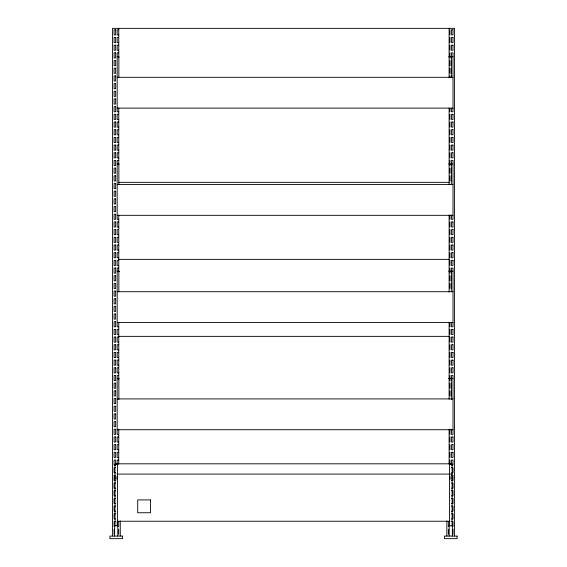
<?xml version="1.0" encoding="UTF-8"?>
<svg xmlns="http://www.w3.org/2000/svg" width="567" height="567" viewBox="0 0 567 567"><rect width="100%" height="100%" fill="white"/><g stroke="black" fill="none" stroke-linecap="round" stroke-linejoin="round"><path stroke-width="0.85" d="M118.716 29.782L117.178 29.782L117.178 34.906L118.716 34.906M118.716 37.472L117.178 37.472L117.178 42.596L118.716 42.596M118.716 45.154L117.178 45.154L117.178 50.279L118.716 50.279M118.716 52.837L117.178 52.837L117.178 111.763L118.716 111.763M117.178 56.778L118.942 56.778M448.589 56.778L453.012 56.778M117.178 77.31L453.012 77.31M117.178 108.113L453.012 108.113M118.716 114.321L117.178 114.321L117.178 119.446L118.716 119.446M118.716 122.004L117.178 122.004L117.178 127.128L118.716 127.128M118.716 129.694L117.178 129.694L117.178 134.818L118.716 134.818M118.716 137.377L117.178 137.377L117.178 142.501L118.716 142.501M118.716 145.06L117.178 145.06L117.178 150.184L118.716 150.184M118.716 152.75L117.178 152.75L117.178 157.874L118.716 157.874M118.716 160.433L117.178 160.433L117.178 219.351L118.716 219.351M117.178 163.976L118.942 163.976M448.589 163.976L453.012 163.976M118.772 182.354L449.114 182.354M117.178 184.516L453.012 184.516M117.178 215.318L453.012 215.318M118.716 221.917L117.178 221.917L117.178 227.041L118.716 227.041M118.716 229.6L117.178 229.6L117.178 234.724L118.716 234.724M118.716 237.29L117.178 237.29L117.178 242.407L118.716 242.407M118.716 244.972L117.178 244.972L117.178 250.097L118.716 250.097M118.716 252.655L117.178 252.655L117.178 257.779L118.716 257.779M118.772 259.36L449.114 259.36M118.716 260.345L117.178 260.345L117.178 265.462L118.716 265.462M118.716 268.028L117.178 268.028L117.178 326.79L118.716 326.79M117.178 271.182L118.942 271.182M448.589 271.182L453.012 271.182M118.772 271.536L119.439 271.536M117.178 291.714L453.012 291.714M117.178 322.517L453.012 322.517M118.716 329.356L117.178 329.356L117.178 334.48L118.716 334.48M118.772 336.359L449.114 336.359M118.716 337.039L117.178 337.039L117.178 342.163L118.716 342.163M118.716 344.729L117.178 344.729L117.178 349.846L118.716 349.846M118.716 352.412L117.178 352.412L117.178 357.536L118.716 357.536M118.716 360.095L117.178 360.095L117.178 365.219L118.716 365.219M118.716 367.785L117.178 367.785L117.178 372.902L118.716 372.902M118.716 375.467L117.178 375.467L117.178 434.386L118.716 434.386M117.178 378.387L118.942 378.387M448.589 378.387L453.012 378.387M117.178 398.92L453.012 398.92M117.178 429.722L453.012 429.722M118.716 436.951L117.178 436.951L117.178 442.069L118.716 442.069M118.716 444.634L117.178 444.634L117.178 449.759L118.716 449.759M118.716 452.317L117.178 452.317L117.178 457.441L118.716 457.441M118.716 460.007L117.178 460.007L117.178 464.274M115.64 463.813L452.097 463.813L452.097 525.815M452.097 464.217L449.574 464.217L449.574 525.815M115.64 465.131L114.102 465.131L114.102 460.007L115.64 460.007L115.64 464.274M451.467 465.131L453.012 465.131L453.012 460.007L451.467 460.007L451.467 464.274M115.64 467.69L114.102 467.69L114.102 472.814L115.64 472.814M451.467 467.69L453.012 467.69L453.012 472.814L451.467 472.814M116.986 474.076L452.097 474.076M115.64 475.373L114.102 475.373L114.102 480.497L115.64 480.497M451.467 475.373L453.012 475.373L453.012 480.497L451.467 480.497M115.009 477.045L117.532 477.045M449.574 477.045L452.097 477.045M115.009 478.846L117.532 478.846M449.574 478.846L452.097 478.846M115.64 483.063L114.102 483.063L114.102 488.187L115.64 488.187M451.467 483.063L453.012 483.063L453.012 488.187L451.467 488.187M115.64 490.746L114.102 490.746L114.102 495.87L115.64 495.87M451.467 490.746L453.012 490.746L453.012 495.87L451.467 495.87M115.64 498.428L114.102 498.428L114.102 503.553L115.64 503.553M451.467 498.428L453.012 498.428L453.012 503.553L451.467 503.553M115.64 506.118L114.102 506.118L114.102 511.243L115.64 511.243M451.467 506.118L453.012 506.118L453.012 511.243L451.467 511.243M115.64 513.801L114.102 513.801L114.102 518.925L115.64 518.925M451.467 513.801L453.012 513.801L453.012 518.925L451.467 518.925M117.532 521.243L449.638 521.243M115.64 521.484L114.102 521.484L114.102 526.608M449.929 521.484L448.391 521.484L448.391 526.608M451.467 521.484L453.012 521.484L453.012 526.608M454.55 535.971L454.55 28.35L112.557 28.35L112.557 535.971M453.012 529.174L453.012 534.298M452.36 536.084L452.36 525.815L449.206 525.815L449.206 536.084M451.467 57.962L451.467 52.837L453.012 52.837L453.012 111.763L451.467 111.763L451.467 108.347M451.467 60.527L451.467 65.652M451.467 68.21L451.467 73.334M451.467 75.893L451.467 77.601M451.467 165.557L451.467 160.433L453.012 160.433L453.012 219.351L451.467 219.351L451.467 215.084M451.467 168.115L451.467 173.24M451.467 175.805L451.467 180.93M451.467 273.152L451.467 268.028L453.012 268.028L453.012 326.79L451.467 326.79L451.467 322.524M451.467 275.711L451.467 280.835M451.467 283.401L451.467 288.518M451.467 380.592L451.467 375.467L453.012 375.467L453.012 434.386L451.467 434.386L451.467 429.262M451.467 383.15L451.467 388.275M451.467 390.84L451.467 395.957M451.332 56.778L451.332 77.133M451.332 163.976L451.332 184.339M451.332 271.182L451.332 291.537M451.332 378.387L451.332 399.629M449.929 29.782L449.929 34.906M449.929 37.472L449.929 42.596M449.929 45.154L449.929 50.279M449.929 52.837L449.929 57.962M449.929 60.527L449.929 65.652M449.929 68.21L449.929 73.334M449.929 75.893L449.929 77.601M449.929 108.347L449.929 111.763M449.929 114.321L449.929 119.446M449.929 122.004L449.929 127.128M449.929 129.694L449.929 134.818M449.929 137.377L449.929 142.501M449.929 145.06L449.929 150.184M449.929 152.75L449.929 157.874M449.929 160.433L449.929 165.557M449.929 168.115L449.929 173.24M449.929 175.805L449.929 180.93M449.929 215.084L449.929 219.351M449.929 221.917L449.929 227.041M449.929 229.6L449.929 234.724M449.929 237.29L449.929 242.407M449.929 244.972L449.929 250.097M449.929 252.655L449.929 257.779M449.929 260.345L449.929 265.462M449.929 268.028L449.929 273.152M449.929 275.711L449.929 280.835M449.929 283.401L449.929 288.518M449.929 322.524L449.929 326.79M449.929 329.356L449.929 334.48M449.929 337.039L449.929 342.163M449.929 344.729L449.929 349.846M449.929 352.412L449.929 357.536M449.929 360.095L449.929 365.219M449.929 367.785L449.929 372.902M449.929 375.467L449.929 380.592M449.929 383.15L449.929 388.275M449.929 390.84L449.929 395.957M449.929 429.262L449.929 434.386M449.929 436.951L449.929 442.069M449.929 444.634L449.929 449.759M449.929 452.317L449.929 457.441M449.929 460.007L449.929 464.274M449.114 28.35L449.114 77.566M449.114 108.006L449.114 184.318M449.114 215.106L449.114 292.118M449.114 322.198L449.114 399.203M449.114 429.184L449.114 464.21M448.391 529.174L448.391 534.298M446.846 520.91L446.846 535.971M120.261 520.91L120.261 535.971M118.857 56.778L118.857 77.133M118.857 163.976L118.857 184.339M118.857 271.182L118.857 291.537M118.857 378.387L118.857 399.629M118.772 28.35L118.772 57.558M118.772 108.006L118.772 164.784M118.772 215.07L118.772 271.749M118.772 322.198L118.772 379.337M118.772 429.134L118.716 464.274M118.716 526.608L118.716 521.484L117.178 521.484L117.178 525.758M118.716 529.174L118.716 534.298M117.794 536.084L117.794 525.815L114.64 525.815L114.64 536.084M117.532 525.815L117.532 464.217L115.009 464.217L115.009 525.815M114.102 529.174L114.102 534.298M115.64 29.782L114.102 29.782L114.102 34.906L115.64 34.906L115.64 29.782M453.012 29.782L451.467 29.782L451.467 34.906L453.012 34.906L453.012 29.782M115.64 37.472L114.102 37.472L114.102 42.596L115.64 42.596L115.64 37.472M453.012 37.472L451.467 37.472L451.467 42.596L453.012 42.596L453.012 37.472M115.64 45.154L114.102 45.154L114.102 50.279L115.64 50.279L115.64 45.154M453.012 45.154L451.467 45.154L451.467 50.279L453.012 50.279L453.012 45.154M115.64 52.837L114.102 52.837L114.102 57.962L115.64 57.962L115.64 52.837M115.64 60.527L114.102 60.527L114.102 65.652L115.64 65.652L115.64 60.527M115.64 68.21L114.102 68.21L114.102 73.334L115.64 73.334L115.64 68.21M115.64 75.893L114.102 75.893L114.102 81.017L115.64 81.017L115.64 75.893M115.64 83.583L114.102 83.583L114.102 88.707L115.64 88.707L115.64 83.583M115.64 91.266L114.102 91.266L114.102 96.39L115.64 96.39L115.64 91.266M115.64 98.949L114.102 98.949L114.102 104.073L115.64 104.073L115.64 98.949M115.64 106.639L114.102 106.639L114.102 111.763L115.64 111.763L115.64 106.639M115.64 114.321L114.102 114.321L114.102 119.446L115.64 119.446L115.64 114.321M453.012 114.321L451.467 114.321L451.467 119.446L453.012 119.446L453.012 114.321M115.64 122.004L114.102 122.004L114.102 127.128L115.64 127.128L115.64 122.004M453.012 122.004L451.467 122.004L451.467 127.128L453.012 127.128L453.012 122.004M115.64 129.694L114.102 129.694L114.102 134.818L115.64 134.818L115.64 129.694M453.012 129.694L451.467 129.694L451.467 134.818L453.012 134.818L453.012 129.694M115.64 137.377L114.102 137.377L114.102 142.501L115.64 142.501L115.64 137.377M453.012 137.377L451.467 137.377L451.467 142.501L453.012 142.501L453.012 137.377M115.64 145.06L114.102 145.06L114.102 150.184L115.64 150.184L115.64 145.06M453.012 145.06L451.467 145.06L451.467 150.184L453.012 150.184L453.012 145.06M115.64 152.75L114.102 152.75L114.102 157.874L115.64 157.874L115.64 152.75M453.012 152.75L451.467 152.75L451.467 157.874L453.012 157.874L453.012 152.75M115.64 160.433L114.102 160.433L114.102 165.557L115.64 165.557L115.64 160.433M115.64 168.115L114.102 168.115L114.102 173.24L115.64 173.24L115.64 168.115M115.64 175.805L114.102 175.805L114.102 180.93L115.64 180.93L115.64 175.805M115.64 183.488L114.102 183.488L114.102 188.613L115.64 188.613L115.64 183.488M115.64 191.171L114.102 191.171L114.102 196.295L115.64 196.295L115.64 191.171M115.64 198.861L114.102 198.861L114.102 203.985L115.64 203.985L115.64 198.861M115.64 206.544L114.102 206.544L114.102 211.668L115.64 211.668L115.64 206.544M115.64 214.234L114.102 214.234L114.102 219.351L115.64 219.351L115.64 214.234M115.64 221.917L114.102 221.917L114.102 227.041L115.64 227.041L115.64 221.917M453.012 221.917L451.467 221.917L451.467 227.041L453.012 227.041L453.012 221.917M115.64 229.6L114.102 229.6L114.102 234.724L115.64 234.724L115.64 229.6M453.012 229.6L451.467 229.6L451.467 234.724L453.012 234.724L453.012 229.6M115.64 237.29L114.102 237.29L114.102 242.407L115.64 242.407L115.64 237.29M453.012 237.29L451.467 237.29L451.467 242.407L453.012 242.407L453.012 237.29M115.64 244.972L114.102 244.972L114.102 250.097L115.64 250.097L115.64 244.972M453.012 244.972L451.467 244.972L451.467 250.097L453.012 250.097L453.012 244.972M115.64 252.655L114.102 252.655L114.102 257.779L115.64 257.779L115.64 252.655M453.012 252.655L451.467 252.655L451.467 257.779L453.012 257.779L453.012 252.655M115.64 260.345L114.102 260.345L114.102 265.462L115.64 265.462L115.64 260.345M453.012 260.345L451.467 260.345L451.467 265.462L453.012 265.462L453.012 260.345M115.64 268.028L114.102 268.028L114.102 273.152L115.64 273.152L115.64 268.028M115.64 275.711L114.102 275.711L114.102 280.835L115.64 280.835L115.64 275.711M115.64 283.401L114.102 283.401L114.102 288.518L115.64 288.518L115.64 283.401M115.64 291.084L114.102 291.084L114.102 296.208L115.64 296.208L115.64 291.084M115.64 298.766L114.102 298.766L114.102 303.891L115.64 303.891L115.64 298.766M115.64 306.3L114.102 306.3L114.102 311.425L115.64 311.425L115.64 306.3M115.64 313.983L114.102 313.983L114.102 319.108L115.64 319.108L115.64 313.983M115.64 321.673L114.102 321.673L114.102 326.79L115.64 326.79L115.64 321.673M115.64 329.356L114.102 329.356L114.102 334.48L115.64 334.48L115.64 329.356M453.012 329.356L451.467 329.356L451.467 334.48L453.012 334.48L453.012 329.356M115.64 337.039L114.102 337.039L114.102 342.163L115.64 342.163L115.64 337.039M453.012 337.039L451.467 337.039L451.467 342.163L453.012 342.163L453.012 337.039M115.64 344.729L114.102 344.729L114.102 349.846L115.64 349.846L115.64 344.729M453.012 344.729L451.467 344.729L451.467 349.846L453.012 349.846L453.012 344.729M115.64 352.412L114.102 352.412L114.102 357.536L115.64 357.536L115.64 352.412M453.012 352.412L451.467 352.412L451.467 357.536L453.012 357.536L453.012 352.412M115.64 360.095L114.102 360.095L114.102 365.219L115.64 365.219L115.64 360.095M453.012 360.095L451.467 360.095L451.467 365.219L453.012 365.219L453.012 360.095M115.64 367.785L114.102 367.785L114.102 372.902L115.64 372.902L115.64 367.785M453.012 367.785L451.467 367.785L451.467 372.902L453.012 372.902L453.012 367.785M115.64 375.467L114.102 375.467L114.102 380.592L115.64 380.592L115.64 375.467M115.64 383.15L114.102 383.15L114.102 388.275L115.64 388.275L115.64 383.15M115.64 390.84L114.102 390.84L114.102 395.957L115.64 395.957L115.64 390.84M115.64 398.523L114.102 398.523L114.102 403.647L115.64 403.647L115.64 398.523M115.64 406.206L114.102 406.206L114.102 411.33L115.64 411.33L115.64 406.206M115.64 413.896L114.102 413.896L114.102 419.013L115.64 419.013L115.64 413.896M115.64 421.579L114.102 421.579L114.102 426.703L115.64 426.703L115.64 421.579M115.64 429.262L114.102 429.262L114.102 434.386L115.64 434.386L115.64 429.262M115.64 436.951L114.102 436.951L114.102 442.069L115.64 442.069L115.64 436.951M453.012 436.951L451.467 436.951L451.467 442.069L453.012 442.069L453.012 436.951M115.64 444.634L114.102 444.634L114.102 449.759L115.64 449.759L115.64 444.634M453.012 444.634L451.467 444.634L451.467 449.759L453.012 449.759L453.012 444.634M115.64 452.317L114.102 452.317L114.102 457.441L115.64 457.441L115.64 452.317M453.012 452.317L451.467 452.317L451.467 457.441L453.012 457.441L453.012 452.317M150.538 499.903L137.703 499.903L137.703 512.738L150.538 512.738L150.538 499.903M122.522 536.084L109.906 536.084L109.906 538.65L122.522 538.65L122.522 536.084M457.094 536.084L444.478 536.084L444.478 538.65L457.094 538.65L457.094 536.084"/></g></svg>
